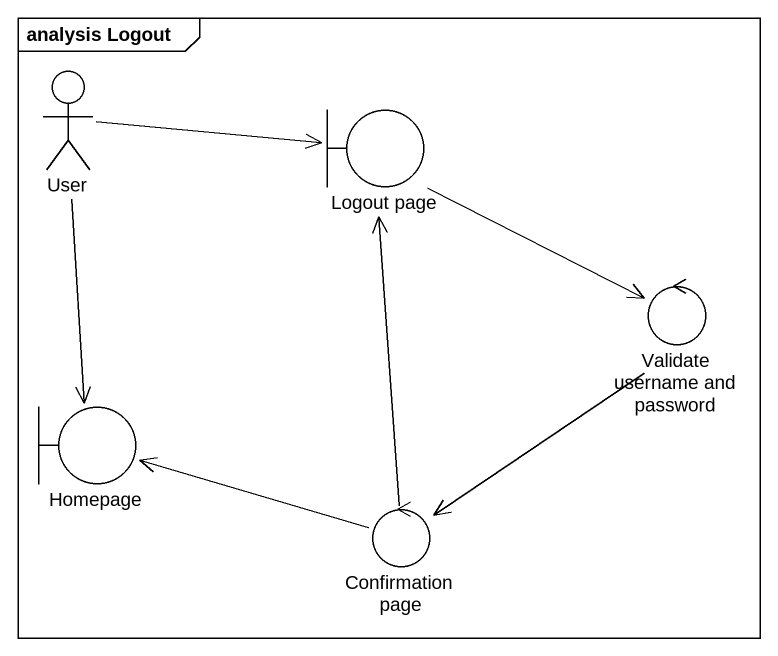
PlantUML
@startuml
mainframe analysis Logout
actor User
boundary "Logout page" as Logout_page
control "Validate username and password" as Validate_username_and
boundary Homepage
control "Confirmation page" as Confirmation_page
User -right-> Logout_page
User --> Homepage
Logout_page --> Validate_username_and
Validate_username_and --> Confirmation_page
Confirmation_page -up-> Logout_page
Confirmation_page -left-> Homepage
@enduml
